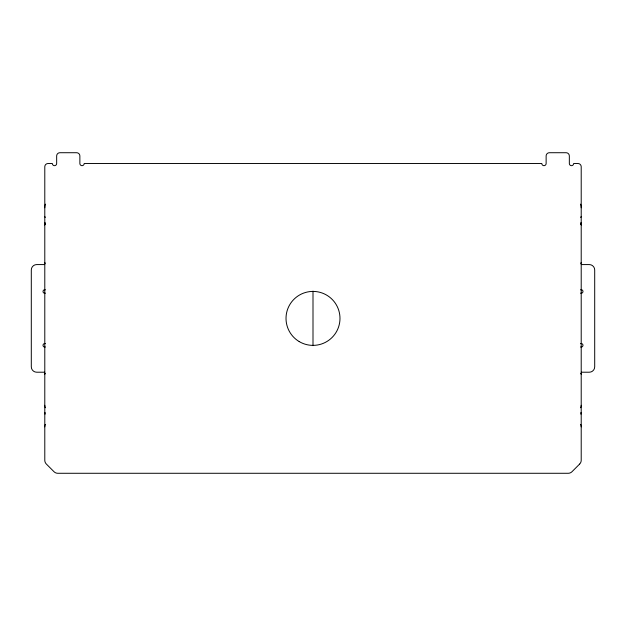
<?xml version="1.0" encoding="UTF-8"?>
<svg xmlns="http://www.w3.org/2000/svg" width="626" height="626" viewBox="0 0 626 626"><rect width="100%" height="100%" fill="white"/><g stroke="black" fill="none" stroke-linecap="round" stroke-linejoin="round"><path stroke-width="0.94" d="M44.806 222.879L45.377 222.879M580.623 222.879L581.194 222.879M44.806 223.959L45.377 223.959M580.623 223.959L581.194 223.959M44.79 264.579L36.699 264.579A5.399 5.399 0 0 0 31.3 269.978L31.3 366.813A5.399 5.399 0 0 0 36.699 372.212L44.79 372.212M581.21 264.579L589.301 264.579A5.399 5.399 0 0 1 594.7 269.978L594.7 366.813A5.399 5.399 0 0 1 589.301 372.212L581.21 372.212M44.806 412.839L45.377 412.839M580.623 412.839L581.194 412.839M44.806 413.919L45.377 413.919M580.623 413.919L581.194 413.919M313 291.137L313 345.654M45.448 293.148A1.784 1.784 0 0 1 43.014 291.489A1.784 1.784 0 0 1 45.448 289.83M45.448 346.96A1.784 1.784 0 0 1 43.014 345.302A1.784 1.784 0 0 1 45.448 343.651M44.79 374.371A1.08 1.08 0 0 1 45.377 373.409M45.377 263.382A1.08 1.08 0 0 1 44.79 262.419M44.79 207.769A10.791 10.791 0 0 1 45.416 204.139M45.377 217.363A1.08 1.08 0 0 1 44.79 216.4M44.79 225.039A1.08 1.08 0 0 1 45.377 224.077M580.552 289.83A1.784 1.784 0 0 1 582.986 291.489A1.784 1.784 0 0 1 580.552 293.148M580.552 343.651A1.784 1.784 0 0 1 582.986 345.302A1.784 1.784 0 0 1 580.552 346.96M580.623 373.409A1.08 1.08 0 0 1 581.21 374.371M581.21 262.419A1.08 1.08 0 0 1 580.623 263.382M580.584 204.139A10.791 10.791 0 0 1 581.21 207.769M581.21 216.4A1.08 1.08 0 0 1 580.623 217.363M580.623 224.077A1.08 1.08 0 0 1 581.21 225.039M580.607 424.389A5.399 5.399 0 0 1 581.21 426.869M581.21 405.28A5.399 5.399 0 0 1 580.607 407.761M44.79 426.869A5.399 5.399 0 0 1 45.393 424.389M45.393 407.761A5.399 5.399 0 0 1 44.79 405.28M579.629 464.062L572 471.699A5.399 5.399 0 0 1 568.181 473.279L57.819 473.279A5.399 5.399 0 0 1 54 471.699L46.371 464.062A5.399 5.399 0 0 1 44.79 460.251L44.79 166.751A3.24 3.24 0 0 1 48.03 163.519L52.349 163.519A2.16 2.16 0 0 0 54.509 165.671A2.16 2.16 0 0 0 56.661 163.519L56.661 155.96A3.24 3.24 0 0 1 59.9 152.721L76.63 152.721A3.24 3.24 0 0 1 79.87 155.96L79.87 163.519A2.16 2.16 0 0 0 82.029 165.671A2.16 2.16 0 0 0 84.189 163.519L541.811 163.519A2.16 2.16 0 0 0 543.971 165.671A2.16 2.16 0 0 0 546.13 163.519L546.13 155.96A3.24 3.24 0 0 1 549.37 152.721L566.1 152.721A3.24 3.24 0 0 1 569.339 155.96L569.339 163.519A2.16 2.16 0 0 0 571.491 165.671A2.16 2.16 0 0 0 573.651 163.519L577.97 163.519A3.24 3.24 0 0 1 581.21 166.751L581.21 460.251A5.399 5.399 0 0 1 579.629 464.062M299.181 341.569A26.981 26.981 0 0 0 339.981 318.783A26.981 26.981 0 0 0 299.846 294.838A26.981 26.981 0 0 0 299.181 341.569"/></g></svg>
